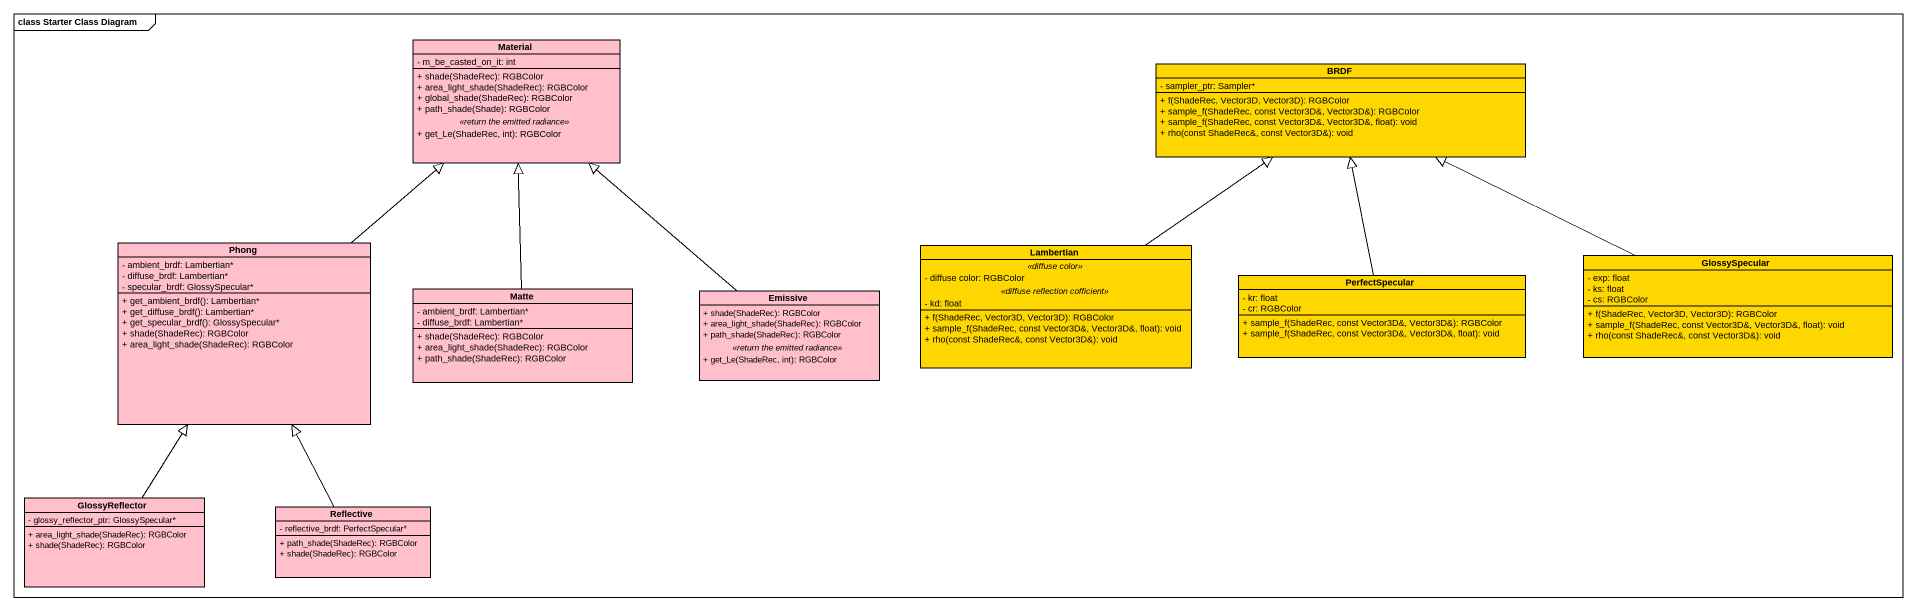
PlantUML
@startuml
mainframe class Starter Class Diagram
hide circle
hide empty members
skinparam classAttributeIconSize 0
class Material #FFC0CB {
  - m_be_casted_on_it: int
  --
  + shade(ShadeRec): RGBColor
  + area_light_shade(ShadeRec): RGBColor
  + global_shade(ShadeRec): RGBColor
  + path_shade(Shade): RGBColor
  .. <<return the emitted radiance>> ..
  + get_Le(ShadeRec, int): RGBColor
}
class BRDF #FFD700 {
  - sampler_ptr: Sampler*
  + f(ShadeRec, Vector3D, Vector3D): RGBColor
  + sample_f(ShadeRec, const Vector3D&, Vector3D&): RGBColor
  + sample_f(ShadeRec, const Vector3D&, Vector3D&, float): void
  + rho(const ShadeRec&, const Vector3D&): void
}
class Phong #FFC0CB {
  - ambient_brdf: Lambertian*
  - diffuse_brdf: Lambertian*
  - specular_brdf: GlossySpecular*
  + get_ambient_brdf(): Lambertian*
  + get_diffuse_brdf(): Lambertian*
  + get_specular_brdf(): GlossySpecular*
  + shade(ShadeRec): RGBColor
  + area_light_shade(ShadeRec): RGBColor
}
class Lambertian #FFD700 {
  .. <<diffuse color>> ..
  - diffuse color: RGBColor
  .. <<diffuse reflection cofficient>> ..
  - kd: float
  --
  + f(ShadeRec, Vector3D, Vector3D): RGBColor
  + sample_f(ShadeRec, const Vector3D&, Vector3D&, float): void
  + rho(const ShadeRec&, const Vector3D&): void
}
class GlossySpecular #FFD700 {
  - exp: float
  - ks: float
  - cs: RGBColor
  + f(ShadeRec, Vector3D, Vector3D): RGBColor
  + sample_f(ShadeRec, const Vector3D&, Vector3D&, float): void
  + rho(const ShadeRec&, const Vector3D&): void
}
class Matte #FFC0CB {
  - ambient_brdf: Lambertian*
  - diffuse_brdf: Lambertian*
  + shade(ShadeRec): RGBColor
  + area_light_shade(ShadeRec): RGBColor
  + path_shade(ShadeRec): RGBColor
}
class Emissive #FFC0CB {
  + shade(ShadeRec): RGBColor
  + area_light_shade(ShadeRec): RGBColor
  + path_shade(ShadeRec): RGBColor
  .. <<return the emitted radiance>> ..
  + get_Le(ShadeRec, int): RGBColor
}
class PerfectSpecular #FFD700 {
  - kr: float
  - cr: RGBColor
  + sample_f(ShadeRec, const Vector3D&, Vector3D&): RGBColor
  + sample_f(ShadeRec, const Vector3D&, Vector3D&, float): void
}
class GlossyReflector #FFC0CB {
  - glossy_reflector_ptr: GlossySpecular*
  + area_light_shade(ShadeRec): RGBColor
  + shade(ShadeRec): RGBColor
}
class Reflective #FFC0CB {
  - reflective_brdf: PerfectSpecular*
  + path_shade(ShadeRec): RGBColor
  + shade(ShadeRec): RGBColor
}
Phong -up-|> Material
Lambertian -up-|> BRDF
GlossySpecular -left-|> BRDF
Matte -up-|> Material
Emissive -up-|> Material
PerfectSpecular -up-|> BRDF
GlossyReflector -up-|> Phong
Reflective -up-|> Phong
@enduml
